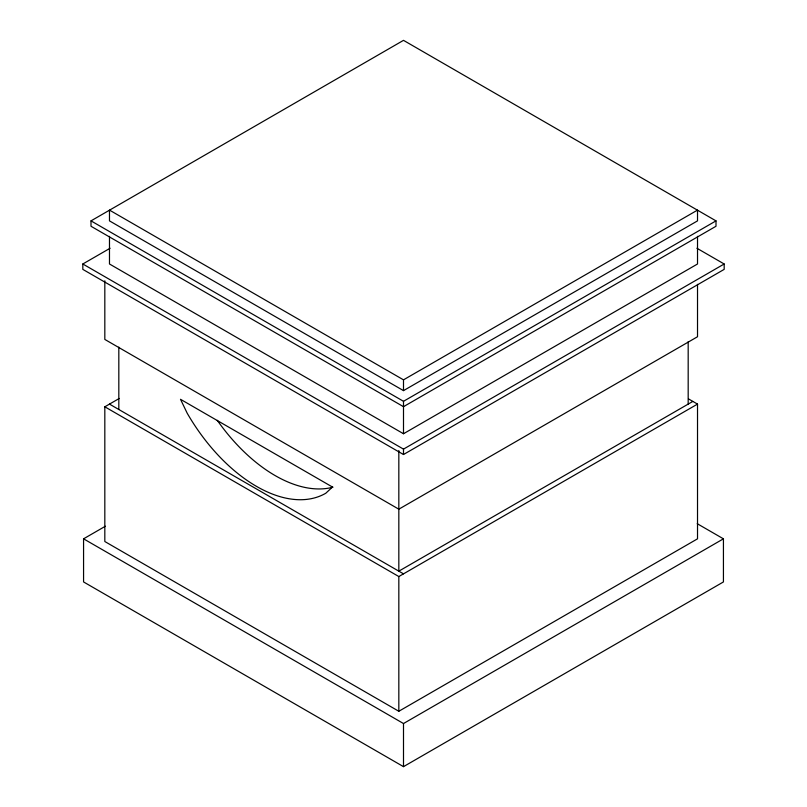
<?xml version="1.0" encoding="UTF-8"?>
<svg xmlns="http://www.w3.org/2000/svg" width="807" height="807" viewBox="0 0 807 807"><rect width="100%" height="100%" fill="white"/><g stroke="black" fill="none" stroke-linecap="round" stroke-linejoin="round"><path stroke-width="1.21" d="M90.999 220.876L403.5 40.35L716.001 220.876L716.001 226.263L403.5 406.688L90.999 226.263L90.999 220.876L403.5 401.301L716.001 220.876M696.905 248.243L724.182 263.99L724.182 269.377L403.5 454.523L82.818 269.377L82.818 263.99L110.095 248.243M688.492 398.89L697.52 404.105L697.52 538.824L398.829 711.27L104.819 541.517L104.819 406.799L119.285 398.446M697.228 523.693L723.435 538.824L723.435 581.938L403.5 766.65L83.565 581.938L83.565 538.824L105.404 526.214M403.5 379.845L697.52 210.102L697.52 220.876L403.5 390.628L109.48 220.876L109.48 210.102L403.5 379.845L403.5 390.628M109.48 236.33L109.48 263.99L403.5 433.742L697.52 263.99L697.52 236.33M82.818 263.99L403.5 449.126L724.182 263.99M692.85 401.412L398.829 571.154L398.829 450.558M104.819 406.799L398.829 576.541L697.52 404.105M83.565 538.824L403.5 723.536L723.435 538.824M109.48 404.105L403.5 573.848M697.52 284.346L697.52 336.741L398.829 509.187L104.819 339.434L104.819 280.806M688.179 341.734L688.179 404.105M403.5 401.301L403.5 433.742M403.5 449.126L403.5 454.523M403.5 723.536L403.5 766.65M398.829 576.541L398.829 711.27M118.821 347.121L118.821 409.492M332.998 487.176A138.602 80.024 60 0 1 217.275 420.326M332.474 487.035L325.796 493.238A138.602 80.024 60 0 1 187.194 413.214L180.506 399.304L332.474 487.035"/></g></svg>
